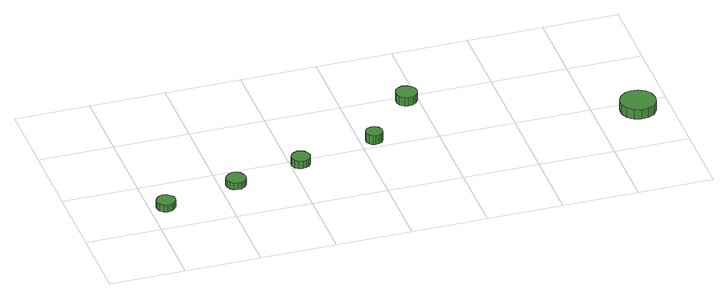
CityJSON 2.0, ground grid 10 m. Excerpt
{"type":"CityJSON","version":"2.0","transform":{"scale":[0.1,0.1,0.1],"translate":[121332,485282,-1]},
"CityObjects":{
"tree1":{"type":"SolitaryVegetationObject","attributes":{"function":"something"},"geometry":[{"type":"MultiSurface","lod":"1","boundaries":[[[0,1,2,3,4,5,6,7,8,9,10,11,12,13,14]],[[15,16,17,18,19,20,21,22,23,24,25,26,27,28,29]],[[0,29,28,1]],[[1,28,27,2]],[[2,27,26,3]],[[3,26,25,4]],[[4,25,24,5]],[[5,24,23,6]],[[6,23,22,7]],[[7,22,21,8]],[[8,21,20,9]],[[9,20,19,10]],[[10,19,18,11]],[[11,18,17,12]],[[12,17,16,13]],[[13,16,15,14]],[[14,15,29,0]]]}]},
"tree2":{"type":"SolitaryVegetationObject","attributes":{"function":"something"},"geometry":[{"type":"MultiSurface","lod":"1","boundaries":[[[30,31,32,33,34,35,36,37,38,39,40,41,42,43,44]],[[45,46,47,48,49,50,51,52,53,54,55,56,57,58,59]],[[30,59,58,31]],[[31,58,57,32]],[[32,57,56,33]],[[33,56,55,34]],[[34,55,54,35]],[[35,54,53,36]],[[36,53,52,37]],[[37,52,51,38]],[[38,51,50,39]],[[39,50,49,40]],[[40,49,48,41]],[[41,48,47,42]],[[42,47,46,43]],[[43,46,45,44]],[[44,45,59,30]]]}]},
"tree3":{"type":"SolitaryVegetationObject","attributes":{"function":"something"},"geometry":[{"type":"MultiSurface","lod":"1","boundaries":[[[60,61,62,63,64,65,66,67,68,69,70,71,72,73,74]],[[75,76,77,78,79,80,81,82,83,84,85,86,87,88,89]],[[60,89,88,61]],[[61,88,87,62]],[[62,87,86,63]],[[63,86,85,64]],[[64,85,84,65]],[[65,84,83,66]],[[66,83,82,67]],[[67,82,81,68]],[[68,81,80,69]],[[69,80,79,70]],[[70,79,78,71]],[[71,78,77,72]],[[72,77,76,73]],[[73,76,75,74]],[[74,75,89,60]]]}]},
"tree4":{"type":"SolitaryVegetationObject","attributes":{"function":"something"},"geometry":[{"type":"MultiSurface","lod":"1","boundaries":[[[90,91,92,93,94,95,96,97,98,99,100,101,102,103,104]],[[105,106,107,108,109,110,111,112,113,114,115,116,117,118,119]],[[90,119,118,91]],[[91,118,117,92]],[[92,117,116,93]],[[93,116,115,94]],[[94,115,114,95]],[[95,114,113,96]],[[96,113,112,97]],[[97,112,111,98]],[[98,111,110,99]],[[99,110,109,100]],[[100,109,108,101]],[[101,108,107,102]],[[102,107,106,103]],[[103,106,105,104]],[[104,105,119,90]]]}]},
"tree5":{"type":"SolitaryVegetationObject","attributes":{"function":"something"},"geometry":[{"type":"MultiSurface","lod":"1","boundaries":[[[120,121,122,123,124,125,126,127,128,129,130,131,132,133,134]],[[135,136,137,138,139,140,141,142,143,144,145,146,147,148,149]],[[120,149,148,121]],[[121,148,147,122]],[[122,147,146,123]],[[123,146,145,124]],[[124,145,144,125]],[[125,144,143,126]],[[126,143,142,127]],[[127,142,141,128]],[[128,141,140,129]],[[129,140,139,130]],[[130,139,138,131]],[[131,138,137,132]],[[132,137,136,133]],[[133,136,135,134]],[[134,135,149,120]]]}]},
"tree6":{"type":"SolitaryVegetationObject","attributes":{"function":"something"}},
"tree7":{"type":"SolitaryVegetationObject","attributes":{"function":"something"}},
"tree8":{"type":"SolitaryVegetationObject","attributes":{"function":"something"}},
"tree9":{"type":"SolitaryVegetationObject","attributes":{"function":"something"}},
"tree10":{"type":"SolitaryVegetationObject","attributes":{"function":"something"},"geometry":[{"type":"MultiSurface","lod":"1","boundaries":[[[150,151,152,153,154,155,156,157,158,159,160,161,162,163,164]],[[165,166,167,168,169,170,171,172,173,174,175,176,177,178,179]],[[150,179,178,151]],[[151,178,177,152]],[[152,177,176,153]],[[153,176,175,154]],[[154,175,174,155]],[[155,174,173,156]],[[156,173,172,157]],[[157,172,171,158]],[[158,171,170,159]],[[159,170,169,160]],[[160,169,168,161]],[[161,168,167,162]],[[162,167,166,163]],[[163,166,165,164]],[[164,165,179,150]]]}]}
},
"vertices":[
[33,46,14],[32,51,14],[28,55,14],[24,58,14],[19,59,14],[14,57,14],[10,53,14],[8,49,14],[8,43,14],[10,39,14],[14,35,14],[19,33,14],[24,34,14],[28,37,14],[32,41,14],[32,41,4],[28,37,4],[24,34,4],[19,33,4],[14,35,4],[10,39,4],[8,43,4],[8,49,4],[10,53,4],[14,57,4],[19,59,4],[24,58,4],[28,55,4],[32,51,4],[33,46,4],
[133,69,14],[132,74,14],[129,78,14],[124,81,14],[119,82,14],[114,80,14],[110,76,14],[107,71,14],[107,66,14],[110,61,14],[114,57,14],[119,56,14],[124,56,14],[129,59,14],[132,63,14],[132,63,4],[129,59,4],[124,56,4],[119,56,4],[114,57,4],[110,61,4],[107,66,4],[107,71,4],[110,76,4],[114,80,4],[119,82,4],[124,81,4],[129,78,4],[132,74,4],[133,69,4],
[226,91,14],[224,96,14],[221,101,14],[217,103,14],[212,104,14],[207,102,14],[203,99,14],[201,94,14],[201,89,14],[203,84,14],[207,81,14],[212,79,14],[217,80,14],[221,82,14],[224,86,14],[224,86,3],[221,82,3],[217,80,3],[212,79,3],[207,81,3],[203,84,3],[201,89,3],[201,94,3],[203,99,3],[207,102,3],[212,104,3],[217,103,3],[221,101,3],[224,96,3],[226,91,3],
[329,115,16],[328,120,16],[326,123,16],[322,126,16],[317,126,16],[313,125,16],[309,122,16],[307,117,16],[307,113,16],[309,109,16],[313,105,16],[317,104,16],[322,105,16],[326,107,16],[328,111,16],[328,111,3],[326,107,3],[322,105,3],[317,104,3],[313,105,3],[309,109,3],[307,113,3],[307,117,3],[309,122,3],[313,125,3],[317,126,3],[322,126,3],[326,123,3],[328,120,3],[329,115,3],
[399,191,15],[398,197,15],[394,202,15],[389,205,15],[383,206,15],[378,204,15],[373,200,15],[371,194,15],[371,188,15],[373,183,15],[378,179,15],[383,177,15],[389,178,15],[394,181,15],[398,186,15],[398,186,3],[394,181,3],[389,178,3],[383,177,3],[378,179,3],[373,183,3],[371,188,3],[371,194,3],[373,200,3],[378,204,3],[383,206,3],[389,205,3],[394,202,3],[398,197,3],[399,191,3],
[681,84,16],[679,93,16],[674,101,16],[665,106,16],[655,107,16],[646,104,16],[639,98,16],[635,89,16],[635,79,16],[639,70,16],[646,64,16],[655,61,16],[665,62,16],[674,66,16],[679,74,16],[679,74,2],[674,66,2],[665,62,2],[655,61,2],[646,64,2],[639,70,2],[635,79,2],[635,89,2],[639,98,2],[646,104,2],[655,107,2],[665,106,2],[674,101,2],[679,93,2],[681,84,2]
]}
